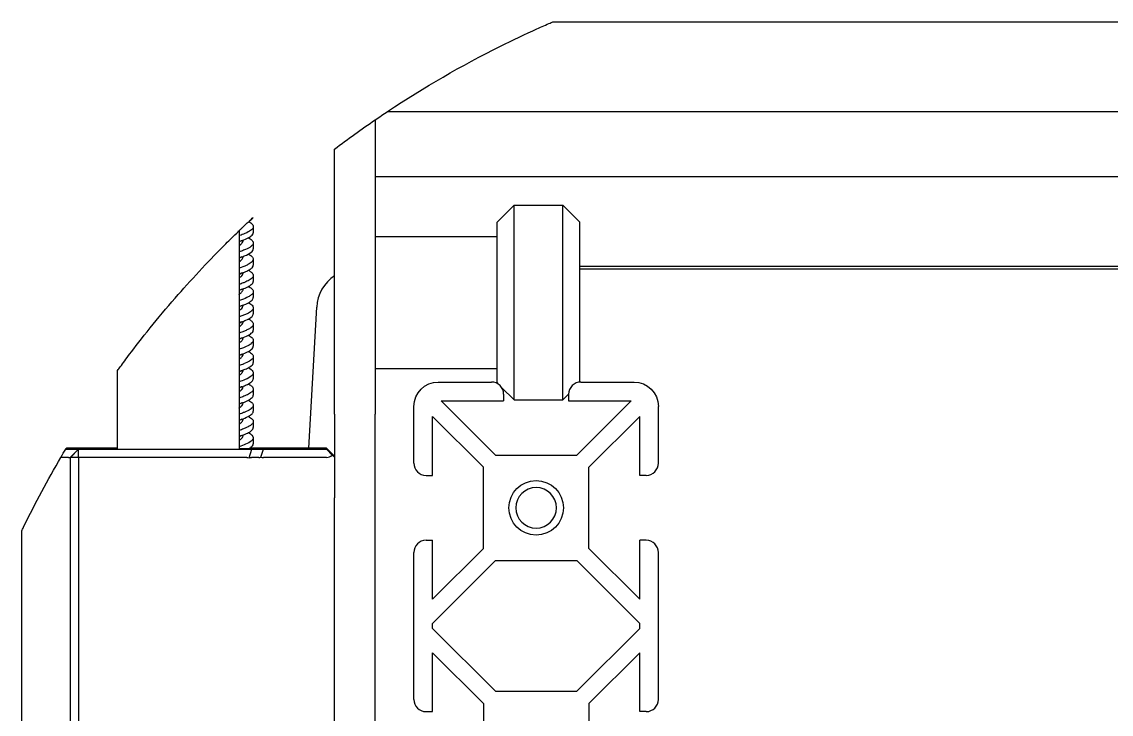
# Model space of a CAD drawing. Header units: millimetres. Extents: x 129 to 6329, y 33 to 3553.
# Drawn here: x 5251 to 5788, y 1338 to 1679 of the extents above; entities that cross this region are included whole.
import ezdxf

# ---------------------------------------------------------------- set-up
doc = ezdxf.new("R2010")
doc.units = ezdxf.units.MM
doc.layers.add('vistasIsometricas', color=255, linetype='Continuous')

msp = doc.modelspace()

# ---------------------------------------------------------------- linework, layer by layer
at = {"layer": 'vistasIsometricas', "extrusion": (0, 1, 0)}
for p, q in [((5512.831, 1678.97), (5924.04, 1678.97)), ((5431.345, 1634.77), (6005.526, 1634.77)), ((5425.236, 1630.647), (5425.236, 1485.63)), ((5405.236, 1485.63), (5405.236, 1616.234)), ((5425.236, 1602.77), (6011.636, 1602.77)), ((5485.236, 1580.25), (5493.636, 1588.65)), ((5493.636, 1492.65), (5493.636, 1588.65)), ((5493.636, 1588.65), (5517.636, 1588.65)), ((5517.636, 1492.65), (5517.636, 1588.65)), ((5526.036, 1580.25), (5517.636, 1588.65)), ((5365.236, 1577.978), (5365.236, 1575.05)), ((5485.236, 1501.05), (5485.236, 1580.25)), ((5526.036, 1501.44), (5526.036, 1580.25)), ((5358.236, 1576.01), (5358.236, 1468.367)), ((5425.236, 1573.176), (5485.236, 1573.176)), ((5360.236, 1571.318), (5360.236, 1571.358)), ((5365.236, 1569.978), (5365.236, 1567.05)), ((5360.236, 1563.318), (5360.236, 1563.358)), ((5365.236, 1561.978), (5365.236, 1559.05)), ((5526.036, 1558.57), (5910.836, 1558.57)), ((5526.036, 1557.258), (5910.836, 1557.258)), ((5360.236, 1555.318), (5360.236, 1555.358)), ((5365.236, 1553.978), (5365.236, 1551.05)), ((5360.236, 1547.318), (5360.236, 1547.358)), ((5365.236, 1545.978), (5365.236, 1543.05)), ((5360.236, 1539.318), (5360.236, 1539.358)), ((5365.236, 1537.978), (5365.236, 1535.05)), ((5392.592, 1468.941), (5396.449, 1538.367)), ((5360.236, 1531.318), (5360.236, 1531.358)), ((5365.236, 1529.978), (5365.236, 1527.05)), ((5360.236, 1523.318), (5360.236, 1523.358)), ((5365.236, 1521.978), (5365.236, 1519.05)), ((5360.236, 1515.318), (5360.236, 1515.358)), ((5365.236, 1513.978), (5365.236, 1511.05)), ((5360.236, 1507.318), (5360.236, 1507.358)), ((5425.236, 1508.125), (5485.236, 1508.125)), ((5298.236, 1506.895), (5298.236, 1468.367)), ((5365.236, 1505.978), (5365.236, 1503.05)), ((5360.236, 1499.318), (5360.236, 1499.358)), ((5365.236, 1497.978), (5365.236, 1495.05)), ((5456.298, 1501.458), (5482.498, 1501.458)), ((5485.236, 1501.05), (5485.856, 1500.43)), ((5487.471, 1498.815), (5493.636, 1492.65)), ((5526.498, 1501.458), (5552.698, 1501.458)), ((5360.236, 1491.318), (5360.236, 1491.358)), ((5484.498, 1465.458), (5457.698, 1492.258)), ((5457.698, 1492.258), (5488.498, 1492.258)), ((5488.498, 1495.458), (5488.498, 1492.258)), ((5493.636, 1492.65), (5517.636, 1492.65)), ((5520.498, 1495.513), (5517.636, 1492.65)), ((5520.498, 1495.458), (5520.498, 1492.258)), ((5520.498, 1492.258), (5551.298, 1492.258)), ((5524.498, 1465.458), (5551.298, 1492.258)), ((5365.236, 1489.978), (5365.236, 1487.05)), ((5444.298, 1461.458), (5444.298, 1489.458)), ((5564.698, 1461.458), (5564.698, 1489.458)), ((5360.236, 1483.318), (5360.236, 1483.358)), ((5365.236, 1481.978), (5365.236, 1479.05)), ((5405.236, 1485.63), (5405.236, 1444.463)), ((5425.236, 1444.463), (5425.236, 1485.63)), ((5453.498, 1455.458), (5453.498, 1484.458)), ((5478.498, 1459.458), (5453.498, 1484.458)), ((5530.498, 1459.458), (5555.498, 1484.458)), ((5555.498, 1455.458), (5555.498, 1484.458)), ((5360.236, 1475.318), (5360.236, 1475.358)), ((5365.236, 1473.978), (5365.236, 1471.05)), ((5272.858, 1468.337), (5272.906, 1468.416)), ((5272.858, 1468.337), (5279.236, 1468.331)), ((5279.236, 1468.422), (5272.906, 1468.416)), ((5273.147, 1468.82), (5273.195, 1468.9)), ((5273.147, 1468.82), (5279.236, 1468.815)), ((5279.236, 1468.906), (5273.195, 1468.9)), ((5279.236, 1468.331), (5274.959, 1464.053)), ((5279.236, 1468.299), (5275.236, 1464.299)), ((5279.236, 1468.815), (5278.843, 1468.422)), ((5279.236, 1468.783), (5278.875, 1468.422)), ((5279.236, 1468.937), (5279.204, 1468.906)), ((5279.236, 1468.454), (5279.204, 1468.422)), ((5298.236, 1468.937), (5279.236, 1468.937)), ((5279.236, 1468.937), (5279.236, 1468.906)), ((5279.236, 1468.815), (5279.236, 1468.783)), ((5279.236, 1468.783), (5298.236, 1468.783)), ((5279.236, 1468.454), (5279.236, 1468.783)), ((5298.236, 1468.454), (5279.236, 1468.454)), ((5279.236, 1468.454), (5279.236, 1468.422)), ((5279.236, 1468.331), (5279.236, 1468.299)), ((5279.236, 1468.299), (5364.497, 1468.299)), ((5279.236, 1464.296), (5279.236, 1468.299)), ((5364.497, 1468.454), (5358.236, 1468.454)), ((5363.177, 1464.111), (5364.497, 1468.299)), ((5363.299, 1468.783), (5364.497, 1468.783)), ((5364.497, 1468.937), (5363.551, 1468.937)), ((5364.393, 1468.454), (5364.497, 1468.783)), ((5370.21, 1468.941), (5364.497, 1468.937)), ((5364.497, 1468.783), (5370.21, 1468.78)), ((5370.21, 1468.457), (5364.497, 1468.454)), ((5364.497, 1468.299), (5370.21, 1468.296)), ((5369.007, 1464.478), (5370.21, 1468.296)), ((5370.108, 1468.457), (5370.21, 1468.78)), ((5401.236, 1468.941), (5370.21, 1468.941)), ((5370.21, 1468.78), (5401.236, 1468.78)), ((5401.236, 1468.457), (5370.21, 1468.457)), ((5370.21, 1468.296), (5401.236, 1468.296)), ((5397.236, 1468.895), (5401.236, 1468.9)), ((5397.236, 1468.826), (5397.236, 1468.895)), ((5397.305, 1468.825), (5397.236, 1468.895)), ((5401.236, 1468.821), (5397.236, 1468.826)), ((5397.236, 1468.411), (5401.236, 1468.416)), ((5397.236, 1468.342), (5397.236, 1468.411)), ((5397.305, 1468.342), (5397.236, 1468.411)), ((5401.236, 1468.337), (5397.236, 1468.342)), ((5401.236, 1468.9), (5401.236, 1468.941)), ((5404.064, 1466.115), (5401.236, 1468.941)), ((5405.051, 1465.084), (5401.236, 1468.9)), ((5401.236, 1468.78), (5401.236, 1468.821)), ((5405.051, 1465.007), (5401.236, 1468.821)), ((5404.064, 1465.949), (5401.236, 1468.78)), ((5401.236, 1468.416), (5401.236, 1468.457)), ((5404.064, 1465.631), (5401.236, 1468.457)), ((5405.051, 1464.6), (5401.236, 1468.416)), ((5401.236, 1468.296), (5401.236, 1468.337)), ((5405.051, 1464.523), (5401.236, 1468.337)), ((5404.064, 1465.465), (5401.236, 1468.296)), ((5484.498, 1465.458), (5524.498, 1465.458)), ((5274.168, 1464.331), (5270.496, 1464.334)), ((5275.236, 1464.299), (5275.236, 1464.328)), ((5275.236, 1296.299), (5275.236, 1464.299)), ((5279.236, 1464.296), (5275.236, 1464.299)), ((5361.975, 1464.296), (5279.236, 1464.296)), ((5279.236, 1464.296), (5279.236, 1296.296)), ((5367.915, 1464.293), (5364.269, 1464.295)), ((5401.236, 1464.293), (5370.21, 1464.293)), ((5478.498, 1419.458), (5478.498, 1459.458)), ((5530.498, 1419.458), (5530.498, 1459.458)), ((5450.298, 1455.458), (5453.498, 1455.458)), ((5558.698, 1455.458), (5555.498, 1455.458)), ((5405.236, 1316.102), (5405.236, 1444.463)), ((5425.236, 1316.102), (5425.236, 1444.463)), ((5251.236, 1296.353), (5251.236, 1428.145)), ((5450.298, 1423.458), (5453.498, 1423.458)), ((5453.498, 1394.458), (5453.498, 1423.458)), ((5558.698, 1423.458), (5555.498, 1423.458)), ((5555.498, 1394.458), (5555.498, 1423.458)), ((5444.298, 1345.058), (5444.298, 1417.458)), ((5478.498, 1419.458), (5453.498, 1394.458)), ((5530.498, 1419.458), (5555.498, 1394.458)), ((5564.698, 1345.058), (5564.698, 1417.458)), ((5484.498, 1413.458), (5453.498, 1382.458)), ((5484.498, 1413.458), (5524.498, 1413.458)), ((5524.498, 1413.458), (5555.498, 1382.458)), ((5453.498, 1380.058), (5453.498, 1382.458)), ((5484.498, 1349.058), (5453.498, 1380.058)), ((5524.498, 1349.058), (5555.498, 1380.058)), ((5555.498, 1380.058), (5555.498, 1382.458)), ((5453.498, 1339.058), (5453.498, 1368.058)), ((5478.498, 1343.058), (5453.498, 1368.058)), ((5530.498, 1343.058), (5555.498, 1368.058)), ((5555.498, 1339.058), (5555.498, 1368.058)), ((5484.498, 1349.058), (5524.498, 1349.058)), ((5478.498, 1343.058), (5478.498, 1303.058)), ((5530.498, 1343.058), (5530.498, 1303.058)), ((5450.298, 1339.058), (5453.498, 1339.058)), ((5558.698, 1339.058), (5555.498, 1339.058))]:
    msp.add_line(p, q, dxfattribs=at)
at = {"layer": 'vistasIsometricas'}
msp.add_circle((5504.498, 1439.458), 13.4, dxfattribs=at)
at = {"layer": 'vistasIsometricas', "extrusion": (-2e-16, 0, -1)}
msp.add_circle((-5504.498, 1439.458), 10, dxfattribs=at)
for centre, radius, start, end in [((-5718.436, 1202.709), 518.746, 56.39723, 63.50422), ((-5718.436, 1202.709), 518.746, 55.58317, 56.39723), ((-5456.298, 1489.458), 12, 0, 90), ((-5552.698, 1489.458), 12, 90, 180)]:
    msp.add_arc(centre, radius, start, end, dxfattribs=at)
at = {"layer": 'vistasIsometricas'}
for centre, radius, start, end in [((5416.418, 1537.258), 20, 123.99407, 176.82017), ((5482.498, 1495.458), 6, 0, 90), ((5526.498, 1495.458), 6, 90, 180), ((5450.298, 1461.458), 6, 180, 270), ((5558.698, 1461.458), 6, 270, 0), ((5450.298, 1417.458), 6, 90, 180), ((5558.698, 1417.458), 6, 0, 90), ((5450.298, 1345.058), 6, 180, 270), ((5558.698, 1345.058), 6, 270, 0)]:
    msp.add_arc(centre, radius, start, end, dxfattribs=at)
at = {"layer": 'vistasIsometricas', "extrusion": (-2.1123e-16, 1.12296e-17, -1)}
for start_param, end_param in [(0.1371839, 0.1847112), (6.0355443, 6.0364507)]:
    msp.add_ellipse((5718.436, 1202.709), major_axis=(-366.809, 366.809), ratio=1, start_param=start_param, end_param=end_param, dxfattribs=at)
at = {"layer": 'vistasIsometricas', "extrusion": (-2.1123e-16, -1.12296e-17, -1)}
for start_param, end_param in [(4.4556096, 4.4645692), (4.3812772, 4.4556096)]:
    msp.add_ellipse((5718.436, 1202.709), major_axis=(366.809, 366.809), ratio=1, start_param=start_param, end_param=end_param, dxfattribs=at)
at = {"layer": 'vistasIsometricas'}
for centre, major_axis, ratio, start_param, end_param in [((5328.236, 1468.377), (32.258, 0), 0.0008396, 2.7652142, 6.6595637), ((5328.236, 1468.86), (-32.258, 0), 0.0008396, -0.3763784, 0.3763784), ((5370.21, 1468.296), (3.547, 3.551), 0.5208727, 3.6208263, 3.9262589), ((5370.21, 1468.296), (0, 4.003), 0.9991614, 2.8361601, 3.1415927), ((5401.236, 1468.296), (0, 4.003), 0.9991614, 3.1415927, 3.9269908), ((5401.236, 1468.78), (0, 4.003), 0.9991614, 3.870804, 3.9269913), ((5401.236, 1468.9), (-3.815, 3.815), 0.3156768, 3.1092568, 3.141174), ((5401.236, 1468.416), (-3.815, 3.815), 0.3156768, 3.1092568, 3.141174)]:
    msp.add_ellipse(centre, major_axis=major_axis, ratio=ratio, start_param=start_param, end_param=end_param, dxfattribs=at)
at = {"layer": 'vistasIsometricas', "extrusion": (-2.07448e-16, -7.45374e-18, -1)}
msp.add_ellipse((5271.236, 1460.328), major_axis=(3.723, 3.725), ratio=0.3929248, start_param=-0.373512, end_param=0.0005728, dxfattribs=at)
at = {"layer": 'vistasIsometricas', "extrusion": (-2e-16, -4.49347e-24, -1)}
msp.add_ellipse((5361.975, 1460.293), major_axis=(0, 4.003), ratio=0.9991614, start_param=0, end_param=0.3054326, dxfattribs=at)
at = {"layer": 'vistasIsometricas', "extrusion": (-2.12766e-16, -1.27812e-17, -1)}
msp.add_ellipse((5361.975, 1460.293), major_axis=(3.547, 3.551), ratio=0.5208727, start_param=-0.7846662, end_param=-0.4792336, dxfattribs=at)
at = {"layer": 'vistasIsometricas'}
for points, knots in [([(5487.007, 1666.97), (5492.695, 1669.805), (5499.518, 1673.035), (5507.135, 1676.476), (5509.725, 1677.62), (5511.742, 1678.498), (5512.136, 1678.669), (5512.683, 1678.906), (5512.831, 1678.97), (5512.831, 1678.97)], [0.72483556, 0.72483556, 0.72483556, 0.72483556, 1.20154475, 1.20154475, 1.40275685, 1.40275685, 1.45439459, 1.45439459, 1.50603234, 1.50603234, 1.50603234, 1.50603234]), ([(5363.167, 1580.705), (5363.414, 1580.937), (5363.643, 1581.152), (5364.514, 1581.968), (5364.96, 1582.383), (5365.14, 1582.551)], [1.6282818, 1.6282818, 1.6282818, 1.6282818, 1.6712384, 1.6712384, 1.8079434, 1.8079434, 1.8079434, 1.8079434]), ([(5363.167, 1580.705), (5363.383, 1580.83), (5363.583, 1580.954), (5363.947, 1581.201), (5364.111, 1581.324), (5364.409, 1581.57), (5364.542, 1581.694), (5364.886, 1582.063), (5365.047, 1582.307), (5365.14, 1582.551)], [1.5474153, 1.5474153, 1.5474153, 1.5474153, 1.58518265, 1.58518265, 1.62228946, 1.62228946, 1.65983838, 1.65983838, 1.73389965, 1.73389965, 1.73389965, 1.73389965]), ([(5358.236, 1576.01), (5358.236, 1576.01), (5358.236, 1576.01), (5358.618, 1576.379), (5358.989, 1576.735), (5359.431, 1577.159), (5359.515, 1577.24), (5359.623, 1577.343), (5359.648, 1577.367), (5359.676, 1577.394), (5359.679, 1577.397), (5359.683, 1577.401), (5359.684, 1577.402), (5359.687, 1577.404), (5359.688, 1577.405), (5359.69, 1577.407), (5359.691, 1577.408), (5359.693, 1577.411), (5359.695, 1577.412), (5359.699, 1577.416), (5359.702, 1577.419), (5359.731, 1577.447), (5359.757, 1577.471), (5360.069, 1577.77), (5360.339, 1578.028), (5361.293, 1578.937), (5361.837, 1579.452), (5362.55, 1580.125), (5362.767, 1580.33), (5362.909, 1580.463), (5362.91, 1580.464), (5362.912, 1580.465)], [-0.48971819, -0.48971819, -0.48971819, -0.48971819, -0.48971398, -0.48971398, -0.41173396, -0.41173396, -0.39322046, -0.39322046, -0.38762372, -0.38762372, -0.38697524, -0.38697524, -0.38665753, -0.38665753, -0.38643196, -0.38643196, -0.3861959, -0.3861959, -0.38586842, -0.38586842, -0.38520647, -0.38520647, -0.37934214, -0.37934214, -0.3142855, -0.3142855, -0.13614405, -0.13614405, -0.0013479, -0.0013479, -0.0000129, -0.0000129, -0.0000129, -0.0000129]), ([(5362.912, 1580.465), (5363.68, 1580.046), (5364.281, 1579.62), (5364.678, 1579.187), (5364.776, 1579.08), (5364.862, 1578.973), (5364.934, 1578.866), (5365.17, 1578.517), (5365.271, 1578.163), (5365.224, 1577.806), (5365.164, 1577.352), (5364.866, 1576.892), (5364.318, 1576.424), (5364.299, 1576.408), (5364.279, 1576.391), (5364.259, 1576.374)], [0.3566281939, 0.3566281939, 0.3566281939, 0.3566281939, 0.3575563024, 0.3575563024, 0.3575563024, 0.3577851581, 0.3577851581, 0.3577851581, 0.3585275979, 0.3585275979, 0.3585275979, 0.3594691566, 0.3594691566, 0.3594691566, 0.3595026173, 0.3595026173, 0.3595026173, 0.3595026173]), ([(5298.236, 1506.895), (5298.236, 1506.895), (5298.417, 1507.146), (5299.111, 1508.102), (5299.624, 1508.805), (5301.539, 1511.414), (5303.335, 1513.833), (5308.187, 1520.227), (5311.9, 1524.992), (5319.9, 1534.834), (5324.193, 1539.914), (5331.959, 1548.779), (5336.081, 1553.331), (5344.016, 1561.792), (5347.826, 1565.703), (5352.935, 1570.832), (5354.855, 1572.723), (5357.511, 1575.313), (5358.236, 1576.01), (5358.236, 1576.01)], [0, 0, 0, 0, 0.1419252, 0.1419252, 0.2838503, 0.2838503, 0.5677006, 0.5677006, 1.0278985, 1.0278985, 1.4880965, 1.4880965, 1.9118405, 1.9118405, 2.3355845, 2.3355845, 2.6122214, 2.6122214, 2.8888583, 2.8888583, 2.8888583, 2.8888583]), ([(5364.259, 1576.374), (5363.73, 1575.937), (5362.982, 1575.493), (5362.026, 1575.043), (5361.709, 1574.894), (5361.369, 1574.745), (5361.007, 1574.594), (5360.266, 1574.287), (5359.431, 1573.976), (5358.513, 1573.663), (5358.422, 1573.632), (5358.329, 1573.6), (5358.236, 1573.569)], [0.3595026173, 0.3595026173, 0.3595026173, 0.3595026173, 0.3603835612, 0.3603835612, 0.3603835612, 0.360675324, 0.360675324, 0.360675324, 0.3612730514, 0.3612730514, 0.3612730514, 0.3613327841, 0.3613327841, 0.3613327841, 0.3613327841]), ([(5358.236, 1570.641), (5358.439, 1570.709), (5358.638, 1570.777), (5360.086, 1571.281), (5361.185, 1571.715), (5363.012, 1572.584), (5363.736, 1573.014), (5364.259, 1573.446)], [2.96014685, 2.96014685, 2.96014685, 2.96014685, 2.98082515, 2.98082515, 3.11298934, 3.11298934, 3.24395869, 3.24395869, 3.24395869, 3.24395869]), ([(5362.822, 1572.514), (5362.951, 1572.445), (5363.076, 1572.375), (5363.195, 1572.306), (5363.988, 1571.846), (5364.561, 1571.385), (5364.893, 1570.925), (5365.225, 1570.464), (5365.317, 1570.004), (5365.163, 1569.543), (5365.034, 1569.154), (5364.729, 1568.764), (5364.259, 1568.374)], [0.360122458, 0.360122458, 0.360122458, 0.360122458, 0.3602722623, 0.3602722623, 0.3602722623, 0.361267132, 0.361267132, 0.361267132, 0.3622620269, 0.3622620269, 0.3622620269, 0.3631039427, 0.3631039427, 0.3631039427, 0.3631039427]), ([(5364.259, 1573.446), (5364.612, 1573.738), (5364.871, 1574.03), (5365.088, 1574.42), (5365.131, 1574.518), (5365.212, 1574.76), (5365.236, 1574.905), (5365.236, 1575.05)], [0.00001904, 0.00001904, 0.00001904, 0.00001904, 0.08851755, 0.08851755, 0.1181807, 0.1181807, 0.16201891, 0.16201891, 0.16201891, 0.16201891]), ([(5358.236, 1568.651), (5358.247, 1568.659), (5358.258, 1568.666), (5358.697, 1568.968), (5359.06, 1569.263), (5359.518, 1569.723), (5359.66, 1569.889), (5359.991, 1570.349), (5360.13, 1570.642), (5360.222, 1571.064), (5360.236, 1571.191), (5360.236, 1571.318)], [-5.06291543, -5.06291543, -5.06291543, -5.06291543, -5.06118809, -5.06118809, -4.99257446, -4.99257446, -4.95397405, -4.95397405, -4.88554008, -4.88554008, -4.85596639, -4.85596639, -4.85596639, -4.85596639]), ([(5364.259, 1568.374), (5364.173, 1568.303), (5364.082, 1568.233), (5363.986, 1568.162), (5363.359, 1567.702), (5362.502, 1567.241), (5361.446, 1566.781), (5361.13, 1566.644), (5360.797, 1566.506), (5360.448, 1566.369), (5359.77, 1566.102), (5359.029, 1565.835), (5358.236, 1565.569)], [0.3631039447, 0.3631039447, 0.3631039447, 0.3631039447, 0.363256894, 0.363256894, 0.363256894, 0.3642517678, 0.3642517678, 0.3642517678, 0.3645490276, 0.3645490276, 0.3645490276, 0.3651254908, 0.3651254908, 0.3651254908, 0.3651254908]), ([(5358.236, 1562.641), (5358.432, 1562.706), (5358.625, 1562.773), (5358.816, 1562.839), (5359.508, 1563.08), (5360.165, 1563.323), (5360.774, 1563.571), (5362.268, 1564.176), (5363.48, 1564.801), (5364.259, 1565.446)], [0.6378542328, 0.6378542328, 0.6378542328, 0.6378542328, 0.6379679829, 0.6379679829, 0.6379679829, 0.6383805072, 0.6383805072, 0.6383805072, 0.6393912356, 0.6393912356, 0.6393912356, 0.6393912356]), ([(5358.236, 1560.651), (5358.572, 1560.881), (5358.869, 1561.11), (5359.356, 1561.549), (5359.553, 1561.758), (5359.908, 1562.22), (5360.049, 1562.473), (5360.202, 1562.923), (5360.236, 1563.12), (5360.236, 1563.318)], [-0.70525464, -0.70525464, -0.70525464, -0.70525464, -0.65183384, -0.65183384, -0.60311997, -0.60311997, -0.54425659, -0.54425659, -0.49831935, -0.49831935, -0.49831935, -0.49831935]), ([(5362.822, 1564.514), (5363.122, 1564.353), (5363.396, 1564.192), (5363.8, 1563.928), (5363.947, 1563.825), (5364.712, 1563.241), (5365.088, 1562.763), (5365.274, 1561.966), (5365.233, 1561.651), (5364.92, 1561.014), (5364.646, 1560.694), (5364.259, 1560.374)], [4.44765634, 4.44765634, 4.44765634, 4.44765634, 4.49646561, 4.49646561, 4.52766629, 4.52766629, 4.67330721, 4.67330721, 4.76909366, 4.76909366, 4.86611863, 4.86611863, 4.86611863, 4.86611863]), ([(5364.259, 1560.374), (5363.964, 1560.13), (5363.604, 1559.886), (5362.772, 1559.405), (5362.303, 1559.167), (5360.78, 1558.475), (5359.588, 1558.023), (5358.236, 1557.569)], [0.00002125, 0.00002125, 0.00002125, 0.00002125, 0.07396763, 0.07396763, 0.14597191, 0.14597191, 0.28377752, 0.28377752, 0.28377752, 0.28377752]), ([(5358.236, 1554.641), (5358.606, 1554.765), (5358.965, 1554.889), (5359.642, 1555.133), (5359.961, 1555.251), (5361.154, 1555.713), (5361.936, 1556.055), (5362.827, 1556.514), (5363.039, 1556.63), (5363.823, 1557.09), (5364.286, 1557.433), (5364.732, 1557.895), (5364.831, 1558.013), (5365.128, 1558.438), (5365.236, 1558.743), (5365.236, 1559.05)], [1.338344, 1.338344, 1.338344, 1.338344, 1.37608675, 1.37608675, 1.41212538, 1.41212538, 1.51608891, 1.51608891, 1.55116149, 1.55116149, 1.6553536, 1.6553536, 1.6911609, 1.6911609, 1.78401659, 1.78401659, 1.78401659, 1.78401659]), ([(5362.822, 1556.514), (5363.275, 1556.271), (5363.671, 1556.027), (5364.003, 1555.781), (5364.522, 1555.397), (5364.886, 1555.01), (5365.078, 1554.62), (5365.114, 1554.547), (5365.144, 1554.473), (5365.167, 1554.4), (5365.315, 1553.944), (5365.224, 1553.483), (5364.884, 1553.019), (5364.728, 1552.805), (5364.519, 1552.59), (5364.259, 1552.374)], [0.3729335894, 0.3729335894, 0.3729335894, 0.3729335894, 0.373476351, 0.373476351, 0.373476351, 0.3743253243, 0.3743253243, 0.3743253243, 0.3744844273, 0.3744844273, 0.3744844273, 0.3754733538, 0.3754733538, 0.3754733538, 0.3759283817, 0.3759283817, 0.3759283817, 0.3759283817]), ([(5358.236, 1552.651), (5358.381, 1552.75), (5358.519, 1552.85), (5358.875, 1553.12), (5359.078, 1553.292), (5359.523, 1553.718), (5359.737, 1553.973), (5360.074, 1554.514), (5360.182, 1554.8), (5360.231, 1555.163), (5360.236, 1555.241), (5360.236, 1555.318)], [-6.30780465, -6.30780465, -6.30780465, -6.30780465, -6.28472507, -6.28472507, -6.24480761, -6.24480761, -6.18544679, -6.18544679, -6.11881945, -6.11881945, -6.10086916, -6.10086916, -6.10086916, -6.10086916]), ([(5364.259, 1552.374), (5363.963, 1552.13), (5363.601, 1551.884), (5363.174, 1551.637), (5362.535, 1551.268), (5361.75, 1550.897), (5360.832, 1550.523), (5360.615, 1550.434), (5360.391, 1550.346), (5360.16, 1550.257), (5359.564, 1550.028), (5358.921, 1549.799), (5358.236, 1549.569)], [0.3759283841, 0.3759283841, 0.3759283841, 0.3759283841, 0.3764442007, 0.3764442007, 0.3764442007, 0.3772155012, 0.3772155012, 0.3772155012, 0.3773978881, 0.3773978881, 0.3773978881, 0.3778670353, 0.3778670353, 0.3778670353, 0.3778670353]), ([(5358.236, 1546.641), (5358.576, 1546.755), (5358.907, 1546.869), (5360.207, 1547.334), (5361.086, 1547.683), (5362.115, 1548.155), (5362.366, 1548.277), (5363.281, 1548.748), (5363.836, 1549.097), (5364.873, 1549.955), (5365.202, 1550.461), (5365.235, 1550.996), (5365.236, 1551.023), (5365.236, 1551.05)], [1.33846189, 1.33846189, 1.33846189, 1.33846189, 1.37315597, 1.37315597, 1.47927434, 1.47927434, 1.51617229, 1.51617229, 1.62209745, 1.62209745, 1.77616692, 1.77616692, 1.7843179, 1.7843179, 1.7843179, 1.7843179]), ([(5358.236, 1544.651), (5358.298, 1544.694), (5358.359, 1544.737), (5358.853, 1545.089), (5359.214, 1545.398), (5359.614, 1545.837), (5359.719, 1545.967), (5359.924, 1546.263), (5360.016, 1546.428), (5360.185, 1546.835), (5360.236, 1547.076), (5360.236, 1547.318)], [-6.9300899, -6.9300899, -6.9300899, -6.9300899, -6.92016587, -6.92016587, -6.8481023, -6.8481023, -6.81786555, -6.81786555, -6.77935627, -6.77935627, -6.72315037, -6.72315037, -6.72315037, -6.72315037]), ([(5362.822, 1548.514), (5363.11, 1548.36), (5363.372, 1548.206), (5363.609, 1548.053), (5363.885, 1547.874), (5364.127, 1547.696), (5364.333, 1547.519), (5364.855, 1547.07), (5365.149, 1546.625), (5365.219, 1546.186), (5365.222, 1546.17), (5365.224, 1546.154), (5365.226, 1546.138), (5365.283, 1545.672), (5365.089, 1545.211), (5364.667, 1544.756), (5364.548, 1544.629), (5364.412, 1544.501), (5364.259, 1544.374)], [0.3759529688, 0.3759529688, 0.3759529688, 0.3759529688, 0.376250586, 0.376250586, 0.376250586, 0.3765979289, 0.3765979289, 0.3765979289, 0.3774783052, 0.3774783052, 0.3774783052, 0.3775104193, 0.3775104193, 0.3775104193, 0.3784439557, 0.3784439557, 0.3784439557, 0.3787060244, 0.3787060244, 0.3787060244, 0.3787060244]), ([(5364.259, 1544.374), (5363.852, 1544.038), (5363.326, 1543.705), (5362.696, 1543.375), (5361.806, 1542.909), (5360.708, 1542.449), (5359.457, 1541.995), (5359.064, 1541.852), (5358.657, 1541.71), (5358.236, 1541.569)], [0.3787060261, 0.3787060261, 0.3787060261, 0.3787060261, 0.3794000779, 0.3794000779, 0.3794000779, 0.3803804728, 0.3803804728, 0.3803804728, 0.3806881018, 0.3806881018, 0.3806881018, 0.3806881018]), ([(5358.236, 1538.641), (5358.258, 1538.648), (5358.281, 1538.656), (5358.96, 1538.885), (5359.579, 1539.106), (5360.782, 1539.567), (5361.357, 1539.806), (5362.349, 1540.263), (5362.775, 1540.48), (5363.587, 1540.947), (5363.957, 1541.196), (5364.259, 1541.446)], [2.96012769, 2.96012769, 2.96012769, 2.96012769, 2.9624194, 2.9624194, 3.02953383, 3.02953383, 3.10222766, 3.10222766, 3.1679785, 3.1679785, 3.24368228, 3.24368228, 3.24368228, 3.24368228]), ([(5362.822, 1540.514), (5362.901, 1540.472), (5362.978, 1540.429), (5363.053, 1540.387), (5363.723, 1540.01), (5364.247, 1539.634), (5364.613, 1539.257), (5364.896, 1538.965), (5365.083, 1538.673), (5365.173, 1538.381), (5365.225, 1538.212), (5365.245, 1538.044), (5365.231, 1537.875), (5365.195, 1537.415), (5364.914, 1536.954), (5364.398, 1536.494), (5364.353, 1536.454), (5364.307, 1536.414), (5364.259, 1536.374)], [0.3832440198, 0.3832440198, 0.3832440198, 0.3832440198, 0.3833351536, 0.3833351536, 0.3833351536, 0.3841494572, 0.3841494572, 0.3841494572, 0.3847802423, 0.3847802423, 0.3847802423, 0.3851443471, 0.3851443471, 0.3851443471, 0.3861392212, 0.3861392212, 0.3861392212, 0.386225331, 0.386225331, 0.386225331, 0.386225331]), ([(5364.259, 1541.446), (5364.521, 1541.663), (5364.731, 1541.879), (5365.034, 1542.297), (5365.134, 1542.497), (5365.22, 1542.815), (5365.236, 1542.932), (5365.236, 1543.05)], [0.00001824, 0.00001824, 0.00001824, 0.00001824, 0.06564198, 0.06564198, 0.12643847, 0.12643847, 0.16202035, 0.16202035, 0.16202035, 0.16202035]), ([(5358.236, 1536.651), (5358.41, 1536.77), (5358.573, 1536.889), (5359.03, 1537.244), (5359.289, 1537.48), (5359.828, 1538.074), (5360.046, 1538.43), (5360.202, 1538.943), (5360.229, 1539.098), (5360.235, 1539.274), (5360.236, 1539.296), (5360.236, 1539.318)], [-7.5532415, -7.5532415, -7.5532415, -7.5532415, -7.52558258, -7.52558258, -7.47060659, -7.47060659, -7.38733017, -7.38733017, -7.35129975, -7.35129975, -7.34627094, -7.34627094, -7.34627094, -7.34627094]), ([(5364.259, 1536.374), (5363.75, 1535.954), (5363.048, 1535.533), (5362.172, 1535.113), (5361.656, 1534.865), (5361.079, 1534.617), (5360.448, 1534.369), (5359.909, 1534.157), (5359.33, 1533.945), (5358.716, 1533.733), (5358.558, 1533.678), (5358.398, 1533.623), (5358.236, 1533.569)], [0.386225331, 0.386225331, 0.386225331, 0.386225331, 0.3871340964, 0.3871340964, 0.3871340964, 0.3876704191, 0.3876704191, 0.3876704191, 0.3881289917, 0.3881289917, 0.3881289917, 0.3882469683, 0.3882469683, 0.3882469683, 0.3882469683]), ([(5364.259, 1533.446), (5364.758, 1533.86), (5365.07, 1534.273), (5365.185, 1534.685), (5365.219, 1534.807), (5365.236, 1534.928), (5365.236, 1535.05)], [0.6114090737, 0.6114090737, 0.6114090737, 0.6114090737, 0.6123018011, 0.6123018011, 0.6123018011, 0.61256538, 0.61256538, 0.61256538, 0.61256538]), ([(5358.236, 1530.641), (5359.066, 1530.92), (5359.838, 1531.198), (5360.54, 1531.477), (5360.915, 1531.625), (5361.27, 1531.774), (5361.604, 1531.923), (5362.642, 1532.384), (5363.476, 1532.844), (5364.079, 1533.303), (5364.141, 1533.351), (5364.201, 1533.399), (5364.259, 1533.446)], [0.6093968982, 0.6093968982, 0.6093968982, 0.6093968982, 0.6099952092, 0.6099952092, 0.6099952092, 0.610314657, 0.610314657, 0.610314657, 0.6113063817, 0.6113063817, 0.6113063817, 0.6114090722, 0.6114090722, 0.6114090722, 0.6114090722]), ([(5358.236, 1528.651), (5358.687, 1528.959), (5359.066, 1529.266), (5359.497, 1529.704), (5359.611, 1529.834), (5359.947, 1530.27), (5360.104, 1530.575), (5360.217, 1531.026), (5360.236, 1531.172), (5360.236, 1531.318)], [-3.19524677, -3.19524677, -3.19524677, -3.19524677, -3.12363485, -3.12363485, -3.09333537, -3.09333537, -3.02216586, -3.02216586, -2.98826616, -2.98826616, -2.98826616, -2.98826616]), ([(5362.822, 1532.514), (5362.87, 1532.488), (5362.918, 1532.462), (5363.203, 1532.305), (5363.423, 1532.174), (5364.09, 1531.741), (5364.457, 1531.44), (5364.922, 1530.912), (5365.063, 1530.686), (5365.233, 1530.227), (5365.257, 1529.994), (5365.179, 1529.531), (5365.08, 1529.301), (5364.761, 1528.838), (5364.54, 1528.607), (5364.259, 1528.374)], [2.82583891, 2.82583891, 2.82583891, 2.82583891, 2.83365583, 2.83365583, 2.8734761, 2.8734761, 2.96485826, 2.96485826, 3.03328901, 3.03328901, 3.10398034, 3.10398034, 3.1736911, 3.1736911, 3.24403303, 3.24403303, 3.24403303, 3.24403303]), ([(5364.259, 1528.374), (5363.904, 1528.081), (5363.457, 1527.788), (5362.427, 1527.225), (5361.861, 1526.956), (5360.718, 1526.471), (5360.168, 1526.255), (5359.15, 1525.882), (5358.702, 1525.725), (5358.236, 1525.569)], [0.000022, 0.000022, 0.000022, 0.000022, 0.08888338, 0.08888338, 0.17060912, 0.17060912, 0.23609962, 0.23609962, 0.28361853, 0.28361853, 0.28361853, 0.28361853]), ([(5358.236, 1522.641), (5359.633, 1523.11), (5360.859, 1523.577), (5362.893, 1524.514), (5363.694, 1524.979), (5364.259, 1525.446)], [2.96017253, 2.96017253, 2.96017253, 2.96017253, 3.10248118, 3.10248118, 3.24407478, 3.24407478, 3.24407478, 3.24407478]), ([(5362.822, 1524.514), (5362.901, 1524.472), (5362.978, 1524.429), (5363.053, 1524.387), (5363.215, 1524.296), (5363.369, 1524.205), (5363.514, 1524.113), (5364.245, 1523.653), (5364.753, 1523.193), (5365.018, 1522.732), (5365.085, 1522.615), (5365.137, 1522.498), (5365.173, 1522.381), (5365.279, 1522.038), (5365.25, 1521.694), (5365.085, 1521.351), (5364.929, 1521.025), (5364.652, 1520.7), (5364.259, 1520.374)], [0.3948047085, 0.3948047085, 0.3948047085, 0.3948047085, 0.3948958664, 0.3948958664, 0.3948958664, 0.395093128, 0.395093128, 0.395093128, 0.3960880029, 0.3960880029, 0.3960880029, 0.3963409545, 0.3963409545, 0.3963409545, 0.3970828933, 0.3970828933, 0.3970828933, 0.3977860426, 0.3977860426, 0.3977860426, 0.3977860426]), ([(5364.259, 1525.446), (5364.65, 1525.77), (5364.929, 1526.096), (5365.085, 1526.422), (5365.185, 1526.631), (5365.236, 1526.84), (5365.235, 1527.05)], [0.6067026081, 0.6067026081, 0.6067026081, 0.6067026081, 0.607395715, 0.607395715, 0.607395715, 0.6078379278, 0.6078379278, 0.6078379278, 0.6078379278]), ([(5358.236, 1520.651), (5358.51, 1520.838), (5358.758, 1521.025), (5359.4, 1521.57), (5359.719, 1521.927), (5360.009, 1522.418), (5360.072, 1522.551), (5360.197, 1522.896), (5360.236, 1523.107), (5360.236, 1523.318)], [-8.79785436, -8.79785436, -8.79785436, -8.79785436, -8.75426682, -8.75426682, -8.67099729, -8.67099729, -8.63998182, -8.63998182, -8.59084439, -8.59084439, -8.59084439, -8.59084439]), ([(5364.259, 1520.374), (5364.096, 1520.239), (5363.913, 1520.104), (5363.71, 1519.969), (5363.019, 1519.509), (5362.103, 1519.049), (5360.993, 1518.589), (5360.816, 1518.515), (5360.634, 1518.442), (5360.448, 1518.369), (5359.77, 1518.102), (5359.029, 1517.835), (5358.236, 1517.569)], [0.3977860429, 0.3977860429, 0.3977860429, 0.3977860429, 0.398077773, 0.398077773, 0.398077773, 0.3990726473, 0.3990726473, 0.3990726473, 0.399231131, 0.399231131, 0.399231131, 0.3998076276, 0.3998076276, 0.3998076276, 0.3998076276]), ([(5358.236, 1514.641), (5358.667, 1514.786), (5359.083, 1514.931), (5360.566, 1515.47), (5361.519, 1515.863), (5362.708, 1516.447), (5363.058, 1516.636), (5363.713, 1517.033), (5364.009, 1517.239), (5364.259, 1517.446)], [2.96034266, 2.96034266, 2.96034266, 2.96034266, 3.00432344, 3.00432344, 3.12383414, 3.12383414, 3.18134142, 3.18134142, 3.24398006, 3.24398006, 3.24398006, 3.24398006]), ([(5358.236, 1512.651), (5358.339, 1512.722), (5358.439, 1512.793), (5359.028, 1513.226), (5359.419, 1513.587), (5359.817, 1514.099), (5359.914, 1514.248), (5360.154, 1514.704), (5360.236, 1515.011), (5360.236, 1515.318)], [-9.41993161, -9.41993161, -9.41993161, -9.41993161, -9.40347158, -9.40347158, -9.31908387, -9.31908387, -9.28439136, -9.28439136, -9.21291464, -9.21291464, -9.21291464, -9.21291464]), ([(5362.822, 1516.514), (5362.901, 1516.472), (5362.978, 1516.429), (5363.053, 1516.387), (5363.371, 1516.209), (5363.656, 1516.03), (5363.907, 1515.851), (5364.553, 1515.391), (5364.97, 1514.93), (5365.143, 1514.47), (5365.154, 1514.44), (5365.164, 1514.411), (5365.173, 1514.381), (5365.306, 1513.95), (5365.226, 1513.519), (5364.933, 1513.088), (5364.772, 1512.85), (5364.546, 1512.612), (5364.259, 1512.374)], [0.4005850267, 0.4005850267, 0.4005850267, 0.4005850267, 0.4006762167, 0.4006762167, 0.4006762167, 0.401062428, 0.401062428, 0.401062428, 0.4020573028, 0.4020573028, 0.4020573028, 0.4021213092, 0.4021213092, 0.4021213092, 0.4030521824, 0.4030521824, 0.4030521824, 0.4035664018, 0.4035664018, 0.4035664018, 0.4035664018]), ([(5364.259, 1512.374), (5363.99, 1512.152), (5363.667, 1511.93), (5363.293, 1511.707), (5362.541, 1511.261), (5361.582, 1510.815), (5360.448, 1510.369), (5360.412, 1510.355), (5360.376, 1510.341), (5360.34, 1510.326), (5359.692, 1510.074), (5358.987, 1509.821), (5358.236, 1509.569)], [0.4035664023, 0.4035664023, 0.4035664023, 0.4035664023, 0.4040470784, 0.4040470784, 0.4040470784, 0.4050114932, 0.4050114932, 0.4050114932, 0.4050419512, 0.4050419512, 0.4050419512, 0.4055879562, 0.4055879562, 0.4055879562, 0.4055879562]), ([(5358.236, 1506.641), (5359.136, 1506.943), (5359.966, 1507.245), (5361.502, 1507.864), (5362.195, 1508.179), (5363.383, 1508.813), (5363.876, 1509.129), (5364.259, 1509.446)], [19.1806252, 19.1806252, 19.1806252, 19.1806252, 19.27250185, 19.27250185, 19.36832681, 19.36832681, 19.4644146, 19.4644146, 19.4644146, 19.4644146]), ([(5362.82, 1508.514), (5363.93, 1507.918), (5364.723, 1507.301), (5365.057, 1506.662), (5365.159, 1506.467), (5365.218, 1506.27), (5365.232, 1506.071), (5365.272, 1505.521), (5364.961, 1504.955), (5364.259, 1504.374)], [0.4109364746, 0.4109364746, 0.4109364746, 0.4109364746, 0.4120953369, 0.4120953369, 0.4120953369, 0.4124484906, 0.4124484906, 0.4124484906, 0.4134259876, 0.4134259876, 0.4134259876, 0.4134259876]), ([(5364.259, 1509.446), (5364.55, 1509.687), (5364.777, 1509.927), (5365.096, 1510.403), (5365.191, 1510.636), (5365.232, 1510.93), (5365.236, 1510.99), (5365.236, 1511.05)], [0.00001396, 0.00001396, 0.00001396, 0.00001396, 0.07296477, 0.07296477, 0.1439115, 0.1439115, 0.16201245, 0.16201245, 0.16201245, 0.16201245]), ([(5364.259, 1504.374), (5363.587, 1503.818), (5362.556, 1503.248), (5361.175, 1502.665), (5360.323, 1502.305), (5359.329, 1501.939), (5358.218, 1501.569)], [0.4134259876, 0.4134259876, 0.4134259876, 0.4134259876, 0.4143611677, 0.4143611677, 0.4143611677, 0.4149378767, 0.4149378767, 0.4149378767, 0.4149378767]), ([(5358.236, 1504.651), (5358.253, 1504.663), (5358.27, 1504.674), (5358.753, 1505.008), (5359.141, 1505.33), (5359.593, 1505.809), (5359.72, 1505.966), (5360.067, 1506.476), (5360.202, 1506.827), (5360.234, 1507.226), (5360.236, 1507.272), (5360.236, 1507.318)], [-10.04322438, -10.04322438, -10.04322438, -10.04322438, -10.04053027, -10.04053027, -9.96550777, -9.96550777, -9.92893045, -9.92893045, -9.84691938, -9.84691938, -9.83623189, -9.83623189, -9.83623189, -9.83623189]), ([(5364.259, 1501.446), (5364.335, 1501.509), (5364.407, 1501.572), (5364.474, 1501.635), (5364.967, 1502.096), (5365.223, 1502.556), (5365.235, 1503.017), (5365.235, 1503.028), (5365.235, 1503.039), (5365.235, 1503.05)], [0.5885374545, 0.5885374545, 0.5885374545, 0.5885374545, 0.5886738854, 0.5886738854, 0.5886738854, 0.5896687592, 0.5896687592, 0.5896687592, 0.5896924102, 0.5896924102, 0.5896924102, 0.5896924102]), ([(5358.236, 1498.641), (5358.467, 1498.718), (5358.694, 1498.796), (5358.917, 1498.874), (5359.456, 1499.063), (5359.967, 1499.252), (5360.448, 1499.44), (5361.137, 1499.712), (5361.763, 1499.983), (5362.316, 1500.254), (5363.125, 1500.652), (5363.778, 1501.049), (5364.259, 1501.446)], [0.5865159245, 0.5865159245, 0.5865159245, 0.5865159245, 0.5866841137, 0.5866841137, 0.5866841137, 0.5870923653, 0.5870923653, 0.5870923653, 0.5876790139, 0.5876790139, 0.5876790139, 0.5885374545, 0.5885374545, 0.5885374545, 0.5885374545]), ([(5358.236, 1496.651), (5358.239, 1496.654), (5358.243, 1496.656), (5358.625, 1496.918), (5358.954, 1497.176), (5359.419, 1497.616), (5359.584, 1497.797), (5359.983, 1498.32), (5360.146, 1498.663), (5360.226, 1499.11), (5360.236, 1499.214), (5360.236, 1499.318)], [-5.68556786, -5.68556786, -5.68556786, -5.68556786, -5.68502436, -5.68502436, -5.62467124, -5.62467124, -5.58267907, -5.58267907, -5.502763, -5.502763, -5.47859455, -5.47859455, -5.47859455, -5.47859455]), ([(5362.822, 1500.514), (5362.911, 1500.466), (5362.997, 1500.419), (5363.667, 1500.04), (5364.139, 1499.709), (5364.622, 1499.253), (5364.737, 1499.128), (5365.182, 1498.558), (5365.304, 1498.115), (5365.098, 1497.237), (5364.781, 1496.807), (5364.259, 1496.374)], [2.82531494, 2.82531494, 2.82531494, 2.82531494, 2.83971274, 2.83971274, 2.94016149, 2.94016149, 2.9779516, 2.9779516, 3.11278875, 3.11278875, 3.24380116, 3.24380116, 3.24380116, 3.24380116]), ([(5364.259, 1496.374), (5363.786, 1495.983), (5363.138, 1495.586), (5362.316, 1495.183), (5361.947, 1495.002), (5361.543, 1494.819), (5361.106, 1494.636), (5360.45, 1494.361), (5359.718, 1494.083), (5358.917, 1493.802), (5358.695, 1493.725), (5358.468, 1493.647), (5358.236, 1493.569)], [0.4181101131, 0.4181101131, 0.4181101131, 0.4181101131, 0.4188499525, 0.4188499525, 0.4188499525, 0.4191823259, 0.4191823259, 0.4191823259, 0.4196804874, 0.4196804874, 0.4196804874, 0.4198182518, 0.4198182518, 0.4198182518, 0.4198182518]), ([(5358.236, 1490.641), (5358.562, 1490.75), (5358.879, 1490.86), (5360.358, 1491.387), (5361.386, 1491.803), (5363.089, 1492.629), (5363.764, 1493.037), (5364.259, 1493.446)], [17.55826354, 17.55826354, 17.55826354, 17.55826354, 17.59147775, 17.59147775, 17.71805694, 17.71805694, 17.84202735, 17.84202735, 17.84202735, 17.84202735]), ([(5358.236, 1488.651), (5358.296, 1488.692), (5358.355, 1488.734), (5358.89, 1489.115), (5359.279, 1489.454), (5359.826, 1490.087), (5360.008, 1490.38), (5360.196, 1490.888), (5360.236, 1491.103), (5360.236, 1491.318)], [-1.32764785, -1.32764785, -1.32764785, -1.32764785, -1.31804607, -1.31804607, -1.23894061, -1.23894061, -1.17068311, -1.17068311, -1.12064322, -1.12064322, -1.12064322, -1.12064322]), ([(5362.822, 1492.514), (5362.865, 1492.491), (5362.907, 1492.468), (5362.948, 1492.445), (5362.984, 1492.426), (5363.019, 1492.407), (5363.053, 1492.387), (5363.837, 1491.946), (5364.421, 1491.505), (5364.786, 1491.064), (5364.974, 1490.836), (5365.103, 1490.609), (5365.173, 1490.381), (5365.245, 1490.148), (5365.255, 1489.915), (5365.202, 1489.683), (5365.104, 1489.247), (5364.786, 1488.81), (5364.259, 1488.374)], [0.4179259713, 0.4179259713, 0.4179259713, 0.4179259713, 0.4179753296, 0.4179753296, 0.4179753296, 0.4180172741, 0.4180172741, 0.4180172741, 0.4189702028, 0.4189702028, 0.4189702028, 0.4194623615, 0.4194623615, 0.4194623615, 0.4199650998, 0.4199650998, 0.4199650998, 0.420907449, 0.420907449, 0.420907449, 0.420907449]), ([(5364.259, 1493.446), (5364.575, 1493.708), (5364.815, 1493.969), (5365.118, 1494.452), (5365.201, 1494.674), (5365.233, 1494.947), (5365.236, 1494.999), (5365.236, 1495.05)], [0.00001704, 0.00001704, 0.00001704, 0.00001704, 0.07920225, 0.07920225, 0.14649666, 0.14649666, 0.16201792, 0.16201792, 0.16201792, 0.16201792]), ([(5364.259, 1488.374), (5364.229, 1488.35), (5364.199, 1488.326), (5364.169, 1488.301), (5363.588, 1487.841), (5362.775, 1487.381), (5361.76, 1486.92), (5361.354, 1486.736), (5360.915, 1486.553), (5360.448, 1486.369), (5359.77, 1486.102), (5359.029, 1485.835), (5358.236, 1485.569)], [0.4209074499, 0.4209074499, 0.4209074499, 0.4209074499, 0.4209599674, 0.4209599674, 0.4209599674, 0.4219548413, 0.4219548413, 0.4219548413, 0.4223525363, 0.4223525363, 0.4223525363, 0.4229290349, 0.4229290349, 0.4229290349, 0.4229290349]), ([(5364.259, 1485.446), (5364.792, 1485.887), (5365.11, 1486.327), (5365.226, 1486.862), (5365.236, 1486.956), (5365.236, 1487.05)], [0.00001637, 0.00001637, 0.00001637, 0.00001637, 0.13366207, 0.13366207, 0.16215895, 0.16215895, 0.16215895, 0.16215895]), ([(5358.236, 1482.641), (5358.26, 1482.649), (5358.283, 1482.657), (5359.702, 1483.135), (5360.924, 1483.603), (5362.924, 1484.532), (5363.705, 1484.988), (5364.259, 1485.446)], [2.96069071, 2.96069071, 2.96069071, 2.96069071, 2.96311577, 2.96311577, 3.10576509, 3.10576509, 3.24457536, 3.24457536, 3.24457536, 3.24457536]), ([(5358.236, 1480.651), (5358.348, 1480.728), (5358.456, 1480.804), (5358.781, 1481.045), (5358.982, 1481.209), (5359.307, 1481.507), (5359.439, 1481.641), (5359.815, 1482.071), (5360.001, 1482.366), (5360.194, 1482.879), (5360.235, 1483.096), (5360.236, 1483.315), (5360.236, 1483.316), (5360.236, 1483.318)], [-0.70496123, -0.70496123, -0.70496123, -0.70496123, -0.68712454, -0.68712454, -0.64893376, -0.64893376, -0.61772776, -0.61772776, -0.5488953, -0.5488953, -0.49838396, -0.49838396, -0.49803371, -0.49803371, -0.49803371, -0.49803371]), ([(5362.822, 1484.514), (5362.901, 1484.472), (5362.978, 1484.429), (5363.053, 1484.387), (5363.174, 1484.319), (5363.29, 1484.251), (5363.402, 1484.183), (5364.156, 1483.723), (5364.687, 1483.262), (5364.976, 1482.802), (5365.065, 1482.662), (5365.13, 1482.521), (5365.173, 1482.381), (5365.272, 1482.061), (5365.253, 1481.741), (5365.117, 1481.42), (5364.968, 1481.072), (5364.68, 1480.723), (5364.259, 1480.374)], [0.4237064016, 0.4237064016, 0.4237064016, 0.4237064016, 0.4237976472, 0.4237976472, 0.4237976472, 0.4239446245, 0.4239446245, 0.4239446245, 0.4249394957, 0.4249394957, 0.4249394957, 0.4252427329, 0.4252427329, 0.4252427329, 0.4259343868, 0.4259343868, 0.4259343868, 0.4266878186, 0.4266878186, 0.4266878186, 0.4266878186]), ([(5364.259, 1480.374), (5364.124, 1480.263), (5363.975, 1480.151), (5363.813, 1480.039), (5363.145, 1479.579), (5362.25, 1479.118), (5361.16, 1478.658), (5360.931, 1478.562), (5360.693, 1478.465), (5360.448, 1478.369), (5359.77, 1478.102), (5359.029, 1477.835), (5358.236, 1477.569)], [0.4266878207, 0.4266878207, 0.4266878207, 0.4266878207, 0.4269292599, 0.4269292599, 0.4269292599, 0.4279241342, 0.4279241342, 0.4279241342, 0.4281329042, 0.4281329042, 0.4281329042, 0.428709359, 0.428709359, 0.428709359, 0.428709359]), ([(5358.236, 1474.641), (5359.008, 1474.9), (5359.728, 1475.159), (5360.708, 1475.542), (5361.011, 1475.666), (5362.105, 1476.135), (5362.798, 1476.479), (5363.549, 1476.934), (5363.716, 1477.043), (5364.356, 1477.492), (5364.714, 1477.832), (5365.028, 1478.302), (5365.095, 1478.43), (5365.205, 1478.723), (5365.236, 1478.886), (5365.236, 1479.05)], [15.93635473, 15.93635473, 15.93635473, 15.93635473, 16.01503302, 16.01503302, 16.05254154, 16.05254154, 16.15721674, 16.15721674, 16.19021998, 16.19021998, 16.29350948, 16.29350948, 16.33243178, 16.33243178, 16.38206335, 16.38206335, 16.38206335, 16.38206335]), ([(5358.236, 1472.651), (5358.485, 1472.821), (5358.712, 1472.991), (5359.105, 1473.317), (5359.274, 1473.473), (5359.748, 1473.97), (5359.977, 1474.309), (5360.193, 1474.872), (5360.236, 1475.095), (5360.236, 1475.318)], [-1.32737068, -1.32737068, -1.32737068, -1.32737068, -1.28783694, -1.28783694, -1.25140518, -1.25140518, -1.17229729, -1.17229729, -1.12039313, -1.12039313, -1.12039313, -1.12039313]), ([(5362.82, 1476.514), (5364.368, 1475.681), (5365.164, 1474.873), (5365.231, 1474.089), (5365.281, 1473.504), (5364.933, 1472.932), (5364.259, 1472.374)], [0.426394911, 0.426394911, 0.426394911, 0.426394911, 0.4276917369, 0.4276917369, 0.4276917369, 0.4286609238, 0.4286609238, 0.4286609238, 0.4286609238]), ([(5364.259, 1472.374), (5363.591, 1471.822), (5362.604, 1471.283), (5361.392, 1470.758), (5360.458, 1470.353), (5359.395, 1469.957), (5358.243, 1469.569)], [0.4286609238, 0.4286609238, 0.4286609238, 0.4286609238, 0.4296214167, 0.4296214167, 0.4296214167, 0.4303612268, 0.4303612268, 0.4303612268, 0.4303612268]), ([(5364.259, 1469.446), (5364.469, 1469.62), (5364.646, 1469.794), (5364.789, 1469.968), (5365.086, 1470.328), (5365.235, 1470.689), (5365.236, 1471.05)], [0.5654160921, 0.5654160921, 0.5654160921, 0.5654160921, 0.5657916061, 0.5657916061, 0.5657916061, 0.5665709683, 0.5665709683, 0.5665709683, 0.5665709683]), ([(5362.709, 1468.454), (5362.793, 1468.498), (5362.876, 1468.542), (5362.956, 1468.586), (5363.476, 1468.873), (5363.912, 1469.16), (5364.259, 1469.446)], [0.56470121834, 0.56470121834, 0.56470121834, 0.56470121834, 0.5647967243, 0.5647967243, 0.5647967243, 0.56541608945, 0.56541608945, 0.56541608945, 0.56541608945]), ([(5251.236, 1428.145), (5251.236, 1428.145), (5251.257, 1428.19), (5251.339, 1428.359), (5251.399, 1428.483), (5251.668, 1429.04), (5251.995, 1429.712), (5252.304, 1430.346)], [0, 0, 0, 0, 0.017326728, 0.017326728, 0.034653456, 0.034653456, 0.091242294, 0.091242294, 0.091242294, 0.091242294])]:
    msp.add_open_spline(points, degree=3, knots=knots, dxfattribs=at)
for points in [[(5359.413, 1573.979), (5359.413, 1573.979), (5359.413, 1573.979), (5359.413, 1573.979)], [(5359.702, 1571.156), (5359.21, 1570.975), (5358.721, 1570.791), (5358.236, 1570.605)], [(5364.259, 1565.446), (5364.889, 1565.968), (5365.235, 1566.502), (5365.236, 1567.05)], [(5359.619, 1563.126), (5359.155, 1562.954), (5358.694, 1562.78), (5358.236, 1562.605)], [(5358.629, 1565.702), (5358.629, 1565.702), (5358.629, 1565.702), (5358.629, 1565.702)], [(5359.413, 1565.979), (5359.413, 1565.979), (5359.413, 1565.979), (5359.413, 1565.979)], [(5359.703, 1555.157), (5359.211, 1554.975), (5358.721, 1554.791), (5358.236, 1554.605)], [(5359.701, 1547.156), (5359.21, 1546.974), (5358.721, 1546.791), (5358.236, 1546.605)], [(5358.629, 1549.702), (5358.629, 1549.702), (5358.629, 1549.702), (5358.629, 1549.702)], [(5359.413, 1549.979), (5359.413, 1549.979), (5359.413, 1549.979), (5359.413, 1549.979)], [(5358.629, 1541.702), (5358.629, 1541.702), (5358.629, 1541.702), (5358.629, 1541.702)], [(5359.701, 1539.156), (5359.209, 1538.974), (5358.721, 1538.791), (5358.236, 1538.605)], [(5359.639, 1531.133), (5359.168, 1530.959), (5358.7, 1530.783), (5358.236, 1530.605)], [(5358.629, 1533.702), (5358.629, 1533.702), (5358.629, 1533.702), (5358.629, 1533.702)], [(5359.413, 1533.979), (5359.413, 1533.979), (5359.413, 1533.979), (5359.413, 1533.979)], [(5358.629, 1525.702), (5358.629, 1525.702), (5358.629, 1525.702), (5358.629, 1525.702)], [(5359.629, 1523.129), (5359.162, 1522.956), (5358.697, 1522.782), (5358.236, 1522.605)], [(5364.259, 1517.446), (5364.921, 1517.994), (5365.235, 1518.529), (5365.236, 1519.05)], [(5359.703, 1515.157), (5359.211, 1514.975), (5358.722, 1514.791), (5358.236, 1514.605)], [(5358.629, 1517.702), (5358.629, 1517.702), (5358.629, 1517.702), (5358.629, 1517.702)], [(5359.413, 1517.979), (5359.413, 1517.979), (5359.413, 1517.979), (5359.413, 1517.979)], [(5358.629, 1509.702), (5358.629, 1509.702), (5358.629, 1509.702), (5358.629, 1509.702)], [(5359.413, 1509.979), (5359.413, 1509.979), (5359.413, 1509.979), (5359.413, 1509.979)], [(5359.702, 1507.156), (5359.21, 1506.974), (5358.721, 1506.791), (5358.236, 1506.605)], [(5359.642, 1499.134), (5359.171, 1498.96), (5358.701, 1498.783), (5358.236, 1498.605)], [(5358.629, 1501.702), (5358.629, 1501.702), (5358.629, 1501.702), (5358.629, 1501.702)], [(5359.413, 1501.979), (5359.413, 1501.979), (5359.413, 1501.979), (5359.413, 1501.979)], [(5359.646, 1491.136), (5359.173, 1490.961), (5358.703, 1490.784), (5358.236, 1490.605)], [(5359.413, 1485.979), (5359.413, 1485.979), (5359.413, 1485.979), (5359.413, 1485.979)], [(5359.634, 1483.131), (5359.165, 1482.958), (5358.699, 1482.782), (5358.236, 1482.605)], [(5358.629, 1485.702), (5358.629, 1485.702), (5358.629, 1485.702), (5358.629, 1485.702)], [(5358.629, 1477.702), (5358.629, 1477.702), (5358.629, 1477.702), (5358.629, 1477.702)], [(5359.413, 1477.979), (5359.413, 1477.979), (5359.413, 1477.979), (5359.413, 1477.979)], [(5359.645, 1475.135), (5359.173, 1474.96), (5358.703, 1474.784), (5358.236, 1474.605)], [(5362.821, 1468.514), (5362.858, 1468.494), (5362.895, 1468.474), (5362.931, 1468.454)]]:
    msp.add_open_spline(points, degree=3, dxfattribs=at)

doc.saveas('drawing.dxf')
